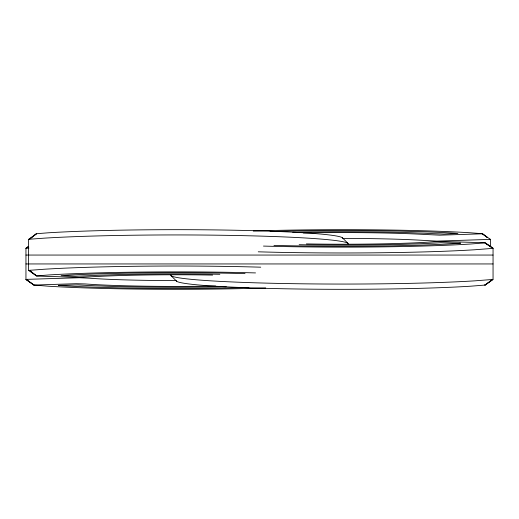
<?xml version="1.0" encoding="UTF-8"?>
<svg xmlns="http://www.w3.org/2000/svg" width="519" height="519" viewBox="0 0 519 519"><rect width="100%" height="100%" fill="white"/><g stroke="black" fill="none" stroke-linecap="round" stroke-linejoin="round"><path stroke-width="0.78" d="M303.343 232.966A111.183 5.819 0 0 1 421.499 234.29L439.788 235.172L482.475 233.803L490.429 239.382L436.797 241.121L417.568 240.05A105.617 5.527 0 0 0 342.884 238.429A166.761 8.726 0 0 0 233.154 230.202A166.761 8.726 0 0 0 48.371 232.797L36.395 233.725L29.466 239.233L28.571 239.382L28.571 270.47L37.018 276.063L79.212 277.36L97.501 276.478A111.183 5.819 0 0 1 212.621 275.096M36.395 233.725L29.466 239.233L44.109 238.163A172.327 9.018 0 0 1 235.055 235.483A172.327 9.018 0 0 1 348.444 243.956M28.616 246.46L25.95 248.29L25.95 279.378L79.433 277.736L89.599 278.216A105.617 5.527 0 0 0 176.116 280.571A166.761 8.726 0 0 0 285.846 288.798A166.761 8.726 0 0 0 470.629 286.203L485.181 285.061L493.05 279.378L493.05 248.29L484.551 242.723L441.507 241.484L433.955 241.744A111.183 5.819 0 0 1 306.379 243.904M28.934 248.043L25.95 248.29L28.655 246.531M26.073 248.361L28.701 246.506M36.525 233.803L28.571 239.382L29.194 239.525M26.878 279.553L26.073 279.449L33.949 284.983L25.95 279.378L33.819 285.061L76.137 283.698L85.045 283.932A111.183 5.819 0 0 0 215.657 286.034M487.01 237.235L482.475 233.803L486.965 237.261M29.194 270.613L28.571 270.47L29.466 270.321L36.395 275.92L48.371 274.986A166.761 8.726 0 0 1 255.53 272.923M492.187 248.147L493.05 248.29L485.181 242.873L470.629 244.014A166.761 8.726 0 0 1 263.47 246.077M25.95 255.056L493.05 255.056M25.95 263.944L493.05 263.944M489.534 239.233L490.429 239.382L490.429 246.434M484.551 284.912L485.181 285.061M482.605 233.725L470.629 232.797A166.761 8.726 0 0 0 253.285 231.046M492.797 279.3L485.051 284.983L492.927 279.449L474.891 280.837A172.327 9.018 0 0 1 283.945 283.517A172.327 9.018 0 0 1 170.556 275.044M33.819 285.061L48.371 286.203A166.761 8.726 0 0 0 265.715 287.954M485.181 242.873L492.927 248.361L474.891 249.756A172.327 9.018 0 0 1 258.254 251.812M36.395 275.92L29.466 270.321L44.109 269.244A172.327 9.018 0 0 1 260.746 267.188M342.242 237.644L347.788 243.171M171.212 275.829L176.758 281.356M299.152 244.696A127.856 6.689 0 0 0 440.826 242.704L460.625 243.158L457.855 243.456A150.088 7.856 0 0 1 273.967 245.383M292.768 232.253A127.856 6.689 0 0 1 433.287 233.673L443.855 234.05L457.901 233.472L449.013 232.849A150.088 7.856 0 0 0 270.114 231.532M248.886 287.468A150.088 7.856 0 0 1 61.145 285.645L58.375 285.346L78.174 284.899A127.856 6.689 0 0 0 226.232 286.748M245.033 273.617A150.088 7.856 0 0 0 69.987 275.038L61.099 275.66L75.145 276.238L85.713 275.861A127.856 6.689 0 0 1 219.848 274.304"/></g></svg>
